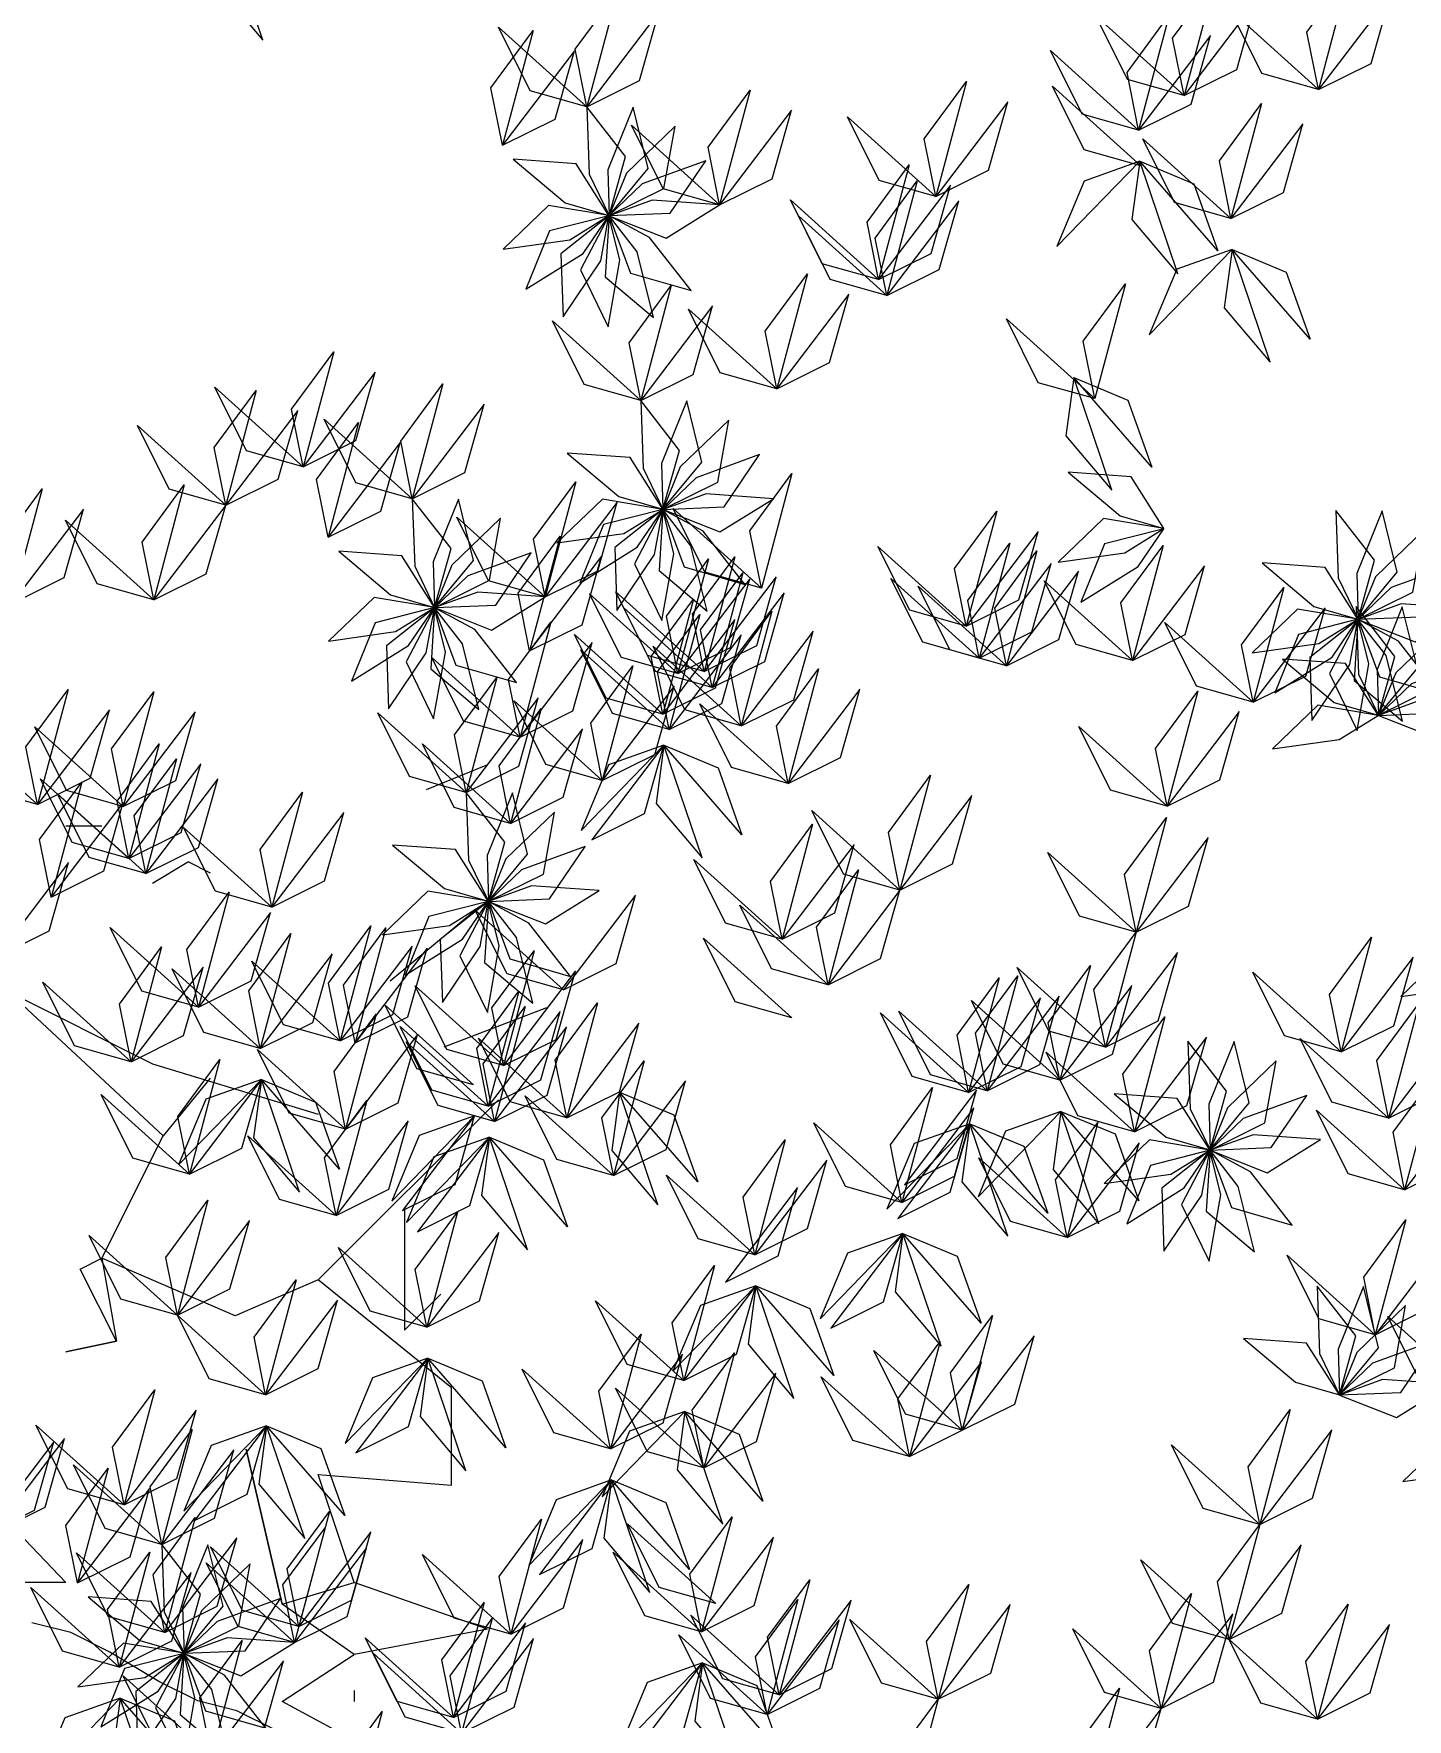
# Model space of a CAD drawing. Header units: inches. Extents: x 4350 to 28384, y -6772 to 993.
# Drawn here: x 14866.7 to 14936, y -766.2 to -681.2 of the extents above; entities that cross this region are included whole.
import ezdxf

# ---------------------------------------------------------------- set-up
doc = ezdxf.new("R2010")
doc.units = ezdxf.units.IN
doc.header["$MEASUREMENT"] = 0
doc.layers.add('ARREDAMENTO', color=2, linetype='Continuous', lineweight=18)

# ---------------------------------------------------------------- blocks, each defined once
blk = doc.blocks.new('jacaranda')
at = {"layer": 'ARREDAMENTO'}
for p, q in [((13807.259, 19462.055), (13804.17, 19460.783)), ((13785.995, 19458.965), (13787.813, 19458.965)), ((13792.175, 19457.148), (13790.357, 19456.057)), ((13792.175, 19457.148), (13793.265, 19456.602)), ((13802.352, 19451.15), (13806.714, 19454.785)), ((13790.902, 19443.335), (13783.087, 19450.605)), ((13783.087, 19450.605), (13790.357, 19446.97)), ((13790.357, 19446.97), (13798.717, 19444.426)), ((13793.265, 19446.243), (13790.902, 19443.335)), ((13798.717, 19436.065), (13807.805, 19445.153)), ((13787.813, 19437.156), (13790.902, 19443.335)), ((13803.079, 19439.7), (13803.079, 19433.521)), ((13803.079, 19439.7), (13803.079, 19439.7)), ((13786.722, 19436.611), (13787.813, 19437.156)), ((13788.54, 19432.976), (13786.722, 19436.611)), ((13794.537, 19434.248), (13787.813, 19437.156)), ((13787.813, 19437.156), (13788.54, 19432.976)), ((13798.717, 19436.065), (13794.537, 19434.248)), ((13805.442, 19430.613), (13798.717, 19436.065)), ((13804.897, 19435.338), (13803.079, 19433.521)), ((13788.54, 19432.976), (13785.995, 19432.43)), ((13785.995, 19432.43), (13788.54, 19432.976)), ((13805.442, 19425.706), (13805.442, 19430.613)), ((13796.9, 19419.708), (13795.083, 19427.523)), ((13795.083, 19427.523), (13796.9, 19419.708)), ((13800.535, 19420.799), (13798.717, 19426.251)), ((13798.717, 19426.251), (13805.442, 19425.706)), ((13781.815, 19425.161), (13785.995, 19420.799)), ((13785.995, 19420.799), (13781.27, 19420.799)), ((13796.9, 19419.708), (13800.535, 19420.799)), ((13807.259, 19418.436), (13800.535, 19420.799)), ((13800.535, 19417.164), (13796.9, 19419.708)), ((13807.259, 19418.436), (13800.535, 19417.164)), ((13796.9, 19414.801), (13800.535, 19417.164)), ((13800.535, 19415.346), (13800.535, 19414.801)), ((13801.262, 19412.439), (13796.9, 19414.801))]:
    blk.add_line(p, q, dxfattribs=at)
at = {"layer": 'ARREDAMENTO', "linetype": 'Continuous'}
blk.add_line((13810.231, 19449.787), (13805.051, 19447.799), dxfattribs=at)
at = {"layer": 'ARREDAMENTO', "lineweight": 0}
for points in [[(13794.009, 19504.281), (13793.619, 19501.342), (13795.935, 19498.601), (13794.009, 19504.281)], [(13849.164, 19496.109), (13848.579, 19499.015), (13850.707, 19501.905), (13849.164, 19496.109)], [(13812.266, 19495.245), (13811.682, 19498.152), (13813.809, 19501.042), (13812.266, 19495.245)], [(13842.395, 19495.809), (13841.81, 19498.715), (13843.937, 19501.605), (13842.395, 19495.809)], [(13842.395, 19495.809), (13845.048, 19497.13), (13846.025, 19500.583), (13842.395, 19495.809)], [(13849.164, 19496.109), (13851.818, 19497.43), (13852.795, 19500.883), (13849.164, 19496.109)], [(13812.266, 19495.245), (13814.92, 19496.566), (13815.897, 19500.019), (13812.266, 19495.245)], [(13842.395, 19495.809), (13839.542, 19496.616), (13837.942, 19499.828), (13842.395, 19495.809)], [(13840.098, 19494.063), (13839.513, 19496.969), (13841.641, 19499.859), (13840.098, 19494.063)], [(13849.164, 19496.109), (13846.312, 19496.916), (13844.712, 19500.128), (13849.164, 19496.109)], [(13808.018, 19493.302), (13807.434, 19496.208), (13809.561, 19499.098), (13808.018, 19493.302)], [(13812.266, 19495.245), (13809.414, 19496.052), (13807.814, 19499.264), (13812.266, 19495.245)], [(13840.098, 19494.063), (13842.752, 19495.384), (13843.729, 19498.837), (13840.098, 19494.063)], [(13808.018, 19493.302), (13810.672, 19494.623), (13811.649, 19498.076), (13808.018, 19493.302)], [(13840.098, 19494.063), (13837.246, 19494.87), (13835.646, 19498.082), (13840.098, 19494.063)], [(13818.966, 19490.294), (13818.381, 19493.2), (13820.508, 19496.09), (13818.966, 19490.294)], [(13829.87, 19490.726), (13829.285, 19493.632), (13831.413, 19496.522), (13829.87, 19490.726)], [(13840.206, 19492.273), (13837.354, 19493.08), (13835.754, 19496.293), (13840.206, 19492.273)], [(13812.266, 19495.245), (13812.386, 19491.839), (13813.39, 19489.762), (13814.219, 19492.733), (13812.266, 19495.245)], [(13814.597, 19495.226), (13813.32, 19492.066), (13813.393, 19489.761), (13815.359, 19492.137), (13814.597, 19495.226)], [(13818.966, 19490.294), (13821.62, 19491.615), (13822.597, 19495.068), (13818.966, 19490.294)], [(13829.87, 19490.726), (13832.524, 19492.047), (13833.501, 19495.5), (13829.87, 19490.726)], [(13844.756, 19489.607), (13844.171, 19492.513), (13846.298, 19495.403), (13844.756, 19489.607)], [(13816.718, 19494.261), (13814.267, 19491.893), (13813.395, 19489.758), (13816.158, 19491.129), (13816.718, 19494.261)], [(13818.966, 19490.294), (13816.113, 19491.101), (13814.514, 19494.313), (13818.966, 19490.294)], [(13829.87, 19490.726), (13827.018, 19491.533), (13825.418, 19494.745), (13829.87, 19490.726)], [(13844.756, 19489.607), (13847.409, 19490.928), (13848.386, 19494.381), (13844.756, 19489.607)], [(13844.756, 19489.607), (13841.903, 19490.414), (13840.303, 19493.626), (13844.756, 19489.607)], [(13808.556, 19492.596), (13811.167, 19490.405), (13813.382, 19489.761), (13811.73, 19492.366), (13808.556, 19492.596)], [(13818.264, 19492.516), (13815.061, 19491.351), (13813.396, 19489.754), (13816.478, 19489.883), (13818.264, 19492.516)], [(13840.15, 19492.496), (13837.358, 19491.501), (13835.977, 19488.189), (13840.15, 19492.496)], [(13840.15, 19492.496), (13839.761, 19489.557), (13842.076, 19486.816), (13840.15, 19492.496)], [(13840.15, 19492.496), (13842.887, 19491.355), (13844.092, 19487.975), (13840.15, 19492.496)], [(13826.985, 19486.524), (13826.4, 19489.43), (13828.527, 19492.32), (13826.985, 19486.524)], [(13827.391, 19485.719), (13826.806, 19488.625), (13828.933, 19491.515), (13827.391, 19485.719)], [(13826.985, 19486.524), (13829.639, 19487.845), (13830.616, 19491.298), (13826.985, 19486.524)], [(13808.043, 19488.065), (13811.418, 19488.54), (13813.378, 19489.755), (13810.337, 19490.27), (13808.043, 19488.065)], [(13818.966, 19490.294), (13815.566, 19490.532), (13813.395, 19489.75), (13816.263, 19488.615), (13818.966, 19490.294)], [(13826.985, 19486.524), (13824.132, 19487.33), (13822.533, 19490.543), (13826.985, 19486.524)], [(13827.391, 19485.719), (13830.045, 19487.04), (13831.022, 19490.493), (13827.391, 19485.719)], [(13809.191, 19486.037), (13812.082, 19487.844), (13813.378, 19489.751), (13810.391, 19488.985), (13809.191, 19486.037)], [(13811.066, 19484.652), (13812.972, 19487.478), (13813.38, 19489.748), (13810.963, 19487.832), (13811.066, 19484.652)], [(13813.342, 19484.149), (13813.933, 19487.506), (13813.383, 19489.746), (13811.954, 19487.012), (13813.342, 19484.149)], [(13815.625, 19484.615), (13814.8, 19487.922), (13813.387, 19489.745), (13813.193, 19486.666), (13815.625, 19484.615)], [(13817.522, 19485.969), (13815.423, 19488.655), (13813.39, 19489.745), (13814.465, 19486.854), (13817.522, 19485.969)], [(13827.391, 19485.719), (13824.538, 19486.526), (13822.939, 19489.738), (13827.391, 19485.719)], [(13844.808, 19488.04), (13842.016, 19487.045), (13840.634, 19483.733), (13844.808, 19488.04)], [(13844.808, 19488.04), (13844.418, 19485.101), (13846.734, 19482.36), (13844.808, 19488.04)], [(13844.808, 19488.04), (13847.544, 19486.899), (13848.749, 19483.519), (13844.808, 19488.04)], [(13821.847, 19481.023), (13821.263, 19483.929), (13823.39, 19486.819), (13821.847, 19481.023)], [(13814.983, 19480.426), (13814.398, 19483.332), (13816.525, 19486.222), (13814.983, 19480.426)], [(13821.847, 19481.023), (13824.501, 19482.344), (13825.478, 19485.797), (13821.847, 19481.023)], [(13837.888, 19480.521), (13837.303, 19483.427), (13839.431, 19486.317), (13837.888, 19480.521)], [(13814.983, 19480.426), (13817.637, 19481.747), (13818.614, 19485.2), (13814.983, 19480.426)], [(13821.847, 19481.023), (13818.995, 19481.83), (13817.395, 19485.042), (13821.847, 19481.023)], [(13814.983, 19480.426), (13812.13, 19481.233), (13810.531, 19484.445), (13814.983, 19480.426)], [(13837.888, 19480.521), (13835.036, 19481.327), (13833.436, 19484.54), (13837.888, 19480.521)], [(13797.962, 19477.089), (13797.377, 19479.995), (13799.504, 19482.885), (13797.962, 19477.089)], [(13797.962, 19477.089), (13800.616, 19478.41), (13801.593, 19481.863), (13797.962, 19477.089)], [(13836.823, 19481.583), (13836.433, 19478.644), (13838.748, 19475.903), (13836.823, 19481.583)], [(13836.823, 19481.583), (13839.559, 19480.442), (13840.764, 19477.062), (13836.823, 19481.583)], [(13794.054, 19475.144), (13793.469, 19478.05), (13795.597, 19480.94), (13794.054, 19475.144)], [(13797.962, 19477.089), (13795.109, 19477.896), (13793.51, 19481.108), (13797.962, 19477.089)], [(13803.466, 19475.472), (13802.881, 19478.378), (13805.008, 19481.268), (13803.466, 19475.472)], [(13794.054, 19475.144), (13796.708, 19476.465), (13797.685, 19479.918), (13794.054, 19475.144)], [(13803.466, 19475.472), (13806.12, 19476.793), (13807.097, 19480.246), (13803.466, 19475.472)], [(13814.983, 19480.426), (13815.102, 19477.019), (13816.106, 19474.943), (13816.936, 19477.913), (13814.983, 19480.426)], [(13817.313, 19480.407), (13816.037, 19477.246), (13816.109, 19474.941), (13818.075, 19477.317), (13817.313, 19480.407)], [(13794.054, 19475.144), (13791.202, 19475.951), (13789.602, 19479.163), (13794.054, 19475.144)], [(13799.218, 19473.528), (13798.633, 19476.435), (13800.76, 19479.325), (13799.218, 19473.528)], [(13803.466, 19475.472), (13800.613, 19476.279), (13799.014, 19479.491), (13803.466, 19475.472)], [(13819.435, 19479.442), (13816.983, 19477.074), (13816.111, 19474.938), (13818.874, 19476.309), (13819.435, 19479.442)], [(13799.218, 19473.528), (13801.872, 19474.849), (13802.849, 19478.302), (13799.218, 19473.528)], [(13811.272, 19477.776), (13813.884, 19475.585), (13816.099, 19474.942), (13814.446, 19477.546), (13811.272, 19477.776)], [(13820.98, 19477.697), (13817.777, 19476.531), (13816.112, 19474.934), (13819.194, 19475.063), (13820.98, 19477.697)], [(13821.069, 19470.952), (13820.485, 19473.859), (13822.612, 19476.749), (13821.069, 19470.952)], [(13836.547, 19476.805), (13839.158, 19474.614), (13841.373, 19473.971), (13839.72, 19476.575), (13836.547, 19476.805)], [(13783.258, 19470.169), (13782.673, 19473.075), (13784.8, 19475.965), (13783.258, 19470.169)], [(13790.424, 19470.37), (13789.839, 19473.276), (13791.966, 19476.166), (13790.424, 19470.37)], [(13810.165, 19470.521), (13809.58, 19473.427), (13811.708, 19476.317), (13810.165, 19470.521)], [(13821.682, 19475.475), (13818.282, 19475.712), (13816.112, 19474.931), (13818.98, 19473.795), (13821.682, 19475.475)], [(13783.258, 19470.169), (13785.911, 19471.49), (13786.888, 19474.943), (13783.258, 19470.169)], [(13790.424, 19470.37), (13793.077, 19471.691), (13794.054, 19475.144), (13790.424, 19470.37)], [(13803.466, 19475.472), (13803.585, 19472.066), (13804.589, 19469.989), (13805.419, 19472.96), (13803.466, 19475.472)], [(13805.796, 19475.453), (13804.52, 19472.293), (13804.592, 19469.987), (13806.558, 19472.364), (13805.796, 19475.453)], [(13810.165, 19470.521), (13812.819, 19471.842), (13813.796, 19475.295), (13810.165, 19470.521)], [(13810.759, 19473.245), (13814.134, 19473.72), (13816.095, 19474.936), (13813.053, 19475.45), (13810.759, 19473.245)], [(13811.908, 19471.218), (13814.798, 19473.024), (13816.095, 19474.932), (13813.107, 19474.165), (13811.908, 19471.218)], [(13813.782, 19469.832), (13815.688, 19472.658), (13816.096, 19474.928), (13813.679, 19473.013), (13813.782, 19469.832)], [(13816.058, 19469.329), (13816.65, 19472.686), (13816.099, 19474.926), (13814.67, 19472.193), (13816.058, 19469.329)], [(13818.341, 19469.795), (13817.517, 19473.102), (13816.103, 19474.925), (13815.909, 19471.847), (13818.341, 19469.795)], [(13820.238, 19471.15), (13818.139, 19473.836), (13816.107, 19474.926), (13817.182, 19472.035), (13820.238, 19471.15)], [(13821.069, 19470.952), (13818.217, 19471.759), (13816.617, 19474.972), (13821.069, 19470.952)], [(13831.404, 19469.051), (13830.819, 19471.957), (13832.946, 19474.847), (13831.404, 19469.051)], [(13850.041, 19474.882), (13850.161, 19471.476), (13851.164, 19469.399), (13851.994, 19472.37), (13850.041, 19474.882)], [(13852.372, 19474.863), (13851.095, 19471.703), (13851.168, 19469.398), (13853.134, 19471.774), (13852.372, 19474.863)], [(13790.424, 19470.37), (13787.571, 19471.177), (13785.971, 19474.389), (13790.424, 19470.37)], [(13807.918, 19474.488), (13805.466, 19472.12), (13804.594, 19469.984), (13807.357, 19471.356), (13807.918, 19474.488)], [(13810.165, 19470.521), (13807.313, 19471.328), (13805.713, 19474.54), (13810.165, 19470.521)], [(13831.404, 19469.051), (13834.058, 19470.372), (13835.034, 19473.825), (13831.404, 19469.051)], [(13836.033, 19472.275), (13839.409, 19472.749), (13841.369, 19473.965), (13838.328, 19474.479), (13836.033, 19472.275)], [(13837.182, 19470.247), (13840.073, 19472.053), (13841.369, 19473.961), (13838.382, 19473.194), (13837.182, 19470.247)], [(13854.493, 19473.898), (13852.042, 19471.53), (13851.17, 19469.395), (13853.933, 19470.766), (13854.493, 19473.898)], [(13809.384, 19467.794), (13808.799, 19470.7), (13810.926, 19473.59), (13809.384, 19467.794)], [(13831.404, 19469.051), (13828.551, 19469.858), (13826.952, 19473.07), (13831.404, 19469.051)], [(13832.06, 19467.428), (13831.475, 19470.335), (13833.602, 19473.225), (13832.06, 19467.428)], [(13839.792, 19467.31), (13839.208, 19470.216), (13841.335, 19473.106), (13839.792, 19467.31)], [(13799.755, 19472.822), (13802.367, 19470.631), (13804.582, 19469.988), (13802.929, 19472.592), (13799.755, 19472.822)], [(13809.463, 19472.743), (13806.26, 19471.577), (13804.595, 19469.981), (13807.677, 19470.11), (13809.463, 19472.743)], [(13809.384, 19467.794), (13812.038, 19469.115), (13813.015, 19472.568), (13809.384, 19467.794)], [(13816.863, 19466.649), (13816.278, 19469.555), (13818.405, 19472.445), (13816.863, 19466.649)], [(13818.184, 19466.75), (13817.599, 19469.656), (13819.726, 19472.546), (13818.184, 19466.75)], [(13832.06, 19467.428), (13834.713, 19468.749), (13835.69, 19472.203), (13832.06, 19467.428)], [(13833.426, 19467.044), (13832.841, 19469.95), (13834.969, 19472.84), (13833.426, 19467.044)], [(13839.792, 19467.31), (13842.446, 19468.631), (13843.423, 19472.084), (13839.792, 19467.31)], [(13846.331, 19472.233), (13848.942, 19470.042), (13851.157, 19469.398), (13849.505, 19472.003), (13846.331, 19472.233)], [(13856.039, 19472.153), (13852.836, 19470.988), (13851.171, 19469.391), (13854.253, 19469.52), (13856.039, 19472.153)], [(13816.863, 19466.649), (13819.516, 19467.97), (13820.493, 19471.423), (13816.863, 19466.649)], [(13818.59, 19465.946), (13818.005, 19468.852), (13820.133, 19471.742), (13818.59, 19465.946)], [(13818.184, 19466.75), (13820.838, 19468.071), (13821.815, 19471.524), (13818.184, 19466.75)], [(13832.06, 19467.428), (13829.207, 19468.235), (13827.608, 19471.448), (13832.06, 19467.428)], [(13833.426, 19467.044), (13836.08, 19468.365), (13837.057, 19471.818), (13833.426, 19467.044)], [(13839.792, 19467.31), (13836.94, 19468.117), (13835.34, 19471.329), (13839.792, 19467.31)], [(13799.242, 19468.292), (13802.617, 19468.766), (13804.578, 19469.982), (13801.536, 19470.496), (13799.242, 19468.292)], [(13810.165, 19470.521), (13806.765, 19470.758), (13804.595, 19469.977), (13807.463, 19468.841), (13810.165, 19470.521)], [(13816.863, 19466.649), (13814.01, 19467.455), (13812.41, 19470.668), (13816.863, 19466.649)], [(13818.184, 19466.75), (13815.331, 19467.557), (13813.732, 19470.769), (13818.184, 19466.75)], [(13816.099, 19464.607), (13815.514, 19467.513), (13817.642, 19470.403), (13816.099, 19464.607)], [(13818.59, 19465.946), (13821.244, 19467.267), (13822.221, 19470.72), (13818.59, 19465.946)], [(13833.426, 19467.044), (13830.574, 19467.85), (13828.974, 19471.063), (13833.426, 19467.044)], [(13845.875, 19465.202), (13845.29, 19468.108), (13847.417, 19470.998), (13845.875, 19465.202)], [(13800.391, 19466.264), (13803.281, 19468.07), (13804.578, 19469.978), (13801.59, 19469.211), (13800.391, 19466.264)], [(13802.265, 19464.879), (13804.171, 19467.705), (13804.579, 19469.975), (13802.162, 19468.059), (13802.265, 19464.879)], [(13804.541, 19464.376), (13805.132, 19467.732), (13804.582, 19469.972), (13803.153, 19467.239), (13804.541, 19464.376)], [(13806.824, 19464.842), (13806, 19468.149), (13804.586, 19469.971), (13804.392, 19466.893), (13806.824, 19464.842)], [(13808.721, 19466.196), (13806.622, 19468.882), (13804.59, 19469.972), (13805.665, 19467.081), (13808.721, 19466.196)], [(13818.59, 19465.946), (13815.738, 19466.753), (13814.138, 19469.965), (13818.59, 19465.946)], [(13816.416, 19463.828), (13815.831, 19466.734), (13817.959, 19469.624), (13816.416, 19463.828)], [(13820.059, 19464.01), (13819.474, 19466.916), (13821.601, 19469.806), (13820.059, 19464.01)], [(13845.818, 19467.702), (13849.193, 19468.177), (13851.153, 19469.392), (13848.112, 19469.907), (13845.818, 19467.702)], [(13845.875, 19465.202), (13848.528, 19466.523), (13849.505, 19469.976), (13845.875, 19465.202)], [(13851.066, 19470.033), (13851.185, 19466.626), (13852.189, 19464.55), (13853.019, 19467.521), (13851.066, 19470.033)], [(13856.741, 19469.931), (13853.341, 19470.169), (13851.17, 19469.387), (13854.038, 19468.252), (13856.741, 19469.931)], [(13853.397, 19470.014), (13852.12, 19466.854), (13852.193, 19464.548), (13854.159, 19466.925), (13853.397, 19470.014)], [(13808.905, 19463.443), (13808.32, 19466.349), (13810.447, 19469.239), (13808.905, 19463.443)], [(13816.099, 19464.607), (13818.753, 19465.928), (13819.73, 19469.381), (13816.099, 19464.607)], [(13820.059, 19464.01), (13822.713, 19465.331), (13823.69, 19468.784), (13820.059, 19464.01)], [(13845.875, 19465.202), (13843.022, 19466.009), (13841.422, 19469.221), (13845.875, 19465.202)], [(13846.966, 19465.674), (13849.857, 19467.481), (13851.153, 19469.388), (13848.166, 19468.622), (13846.966, 19465.674)], [(13848.841, 19464.289), (13850.747, 19467.115), (13851.155, 19469.385), (13848.738, 19467.469), (13848.841, 19464.289)], [(13851.116, 19463.786), (13851.708, 19467.143), (13851.158, 19469.383), (13849.729, 19466.649), (13851.116, 19463.786)], [(13853.4, 19464.252), (13852.575, 19467.559), (13851.161, 19469.382), (13850.968, 19466.303), (13853.4, 19464.252)], [(13855.297, 19465.606), (13853.198, 19468.292), (13851.165, 19469.382), (13852.24, 19466.491), (13855.297, 19465.606)], [(13855.518, 19469.049), (13853.066, 19466.681), (13852.195, 19464.545), (13854.958, 19465.916), (13855.518, 19469.049)], [(13808.905, 19463.443), (13811.559, 19464.764), (13812.536, 19468.217), (13808.905, 19463.443)], [(13816.099, 19464.607), (13813.247, 19465.414), (13811.647, 19468.626), (13816.099, 19464.607)], [(13816.416, 19463.828), (13813.564, 19464.635), (13811.964, 19467.847), (13816.416, 19463.828)], [(13820.059, 19464.01), (13817.206, 19464.817), (13815.607, 19468.029), (13820.059, 19464.01)], [(13816.416, 19463.828), (13819.07, 19465.149), (13820.047, 19468.602), (13816.416, 19463.828)], [(13808.905, 19463.443), (13806.052, 19464.25), (13804.453, 19467.462), (13808.905, 19463.443)], [(13813.047, 19461.25), (13812.462, 19464.156), (13814.589, 19467.046), (13813.047, 19461.25)], [(13847.356, 19467.383), (13849.967, 19465.192), (13852.182, 19464.549), (13850.53, 19467.153), (13847.356, 19467.383)], [(13857.064, 19467.304), (13853.861, 19466.138), (13852.196, 19464.541), (13855.278, 19464.67), (13857.064, 19467.304)], [(13806.182, 19460.652), (13805.597, 19463.559), (13807.725, 19466.449), (13806.182, 19460.652)], [(13822.414, 19461.099), (13821.829, 19464.005), (13823.956, 19466.895), (13822.414, 19461.099)], [(13784.558, 19460.05), (13783.973, 19462.956), (13786.101, 19465.846), (13784.558, 19460.05)], [(13788.883, 19459.941), (13788.298, 19462.848), (13790.426, 19465.738), (13788.883, 19459.941)], [(13806.182, 19460.652), (13808.836, 19461.973), (13809.813, 19465.427), (13806.182, 19460.652)], [(13813.047, 19461.25), (13815.701, 19462.571), (13816.678, 19466.024), (13813.047, 19461.25)], [(13822.414, 19461.099), (13825.067, 19462.42), (13826.044, 19465.873), (13822.414, 19461.099)], [(13841.534, 19459.965), (13840.949, 19462.871), (13843.076, 19465.761), (13841.534, 19459.965)], [(13857.766, 19465.082), (13854.366, 19465.319), (13852.195, 19464.538), (13855.063, 19463.402), (13857.766, 19465.082)], [(13784.558, 19460.05), (13787.212, 19461.371), (13788.189, 19464.824), (13784.558, 19460.05)], [(13788.883, 19459.941), (13791.537, 19461.262), (13792.514, 19464.715), (13788.883, 19459.941)], [(13806.182, 19460.652), (13803.33, 19461.459), (13801.73, 19464.672), (13806.182, 19460.652)], [(13808.426, 19459.092), (13807.841, 19461.998), (13809.969, 19464.888), (13808.426, 19459.092)], [(13813.047, 19461.25), (13810.194, 19462.057), (13808.595, 19465.269), (13813.047, 19461.25)], [(13822.414, 19461.099), (13819.561, 19461.906), (13817.962, 19465.118), (13822.414, 19461.099)], [(13841.534, 19459.965), (13844.188, 19461.286), (13845.165, 19464.739), (13841.534, 19459.965)], [(13846.842, 19462.853), (13850.218, 19463.327), (13852.178, 19464.543), (13849.137, 19465.057), (13846.842, 19462.853)], [(13784.558, 19460.05), (13781.706, 19460.857), (13780.106, 19464.069), (13784.558, 19460.05)], [(13788.883, 19459.941), (13786.031, 19460.748), (13784.431, 19463.96), (13788.883, 19459.941)], [(13808.426, 19459.092), (13811.08, 19460.413), (13812.057, 19463.866), (13808.426, 19459.092)], [(13841.534, 19459.965), (13838.681, 19460.771), (13837.082, 19463.984), (13841.534, 19459.965)], [(13789.161, 19457.316), (13788.576, 19460.222), (13790.704, 19463.112), (13789.161, 19457.316)], [(13808.426, 19459.092), (13805.574, 19459.898), (13803.974, 19463.111), (13808.426, 19459.092)], [(13816.151, 19463.04), (13813.359, 19462.045), (13811.978, 19458.733), (13816.151, 19463.04)], [(13812.521, 19458.266), (13815.174, 19459.587), (13816.151, 19463.04), (13812.521, 19458.266)], [(13816.151, 19463.04), (13815.762, 19460.101), (13818.077, 19457.36), (13816.151, 19463.04)], [(13816.151, 19463.04), (13818.888, 19461.899), (13820.093, 19458.519), (13816.151, 19463.04)], [(13789.161, 19457.316), (13791.815, 19458.637), (13792.792, 19462.09), (13789.161, 19457.316)], [(13790.024, 19456.561), (13789.44, 19459.467), (13791.567, 19462.357), (13790.024, 19456.561)], [(13785.254, 19455.371), (13784.669, 19458.277), (13786.796, 19461.167), (13785.254, 19455.371)], [(13789.161, 19457.316), (13786.309, 19458.123), (13784.709, 19461.335), (13789.161, 19457.316)], [(13790.024, 19456.561), (13792.678, 19457.882), (13793.655, 19461.335), (13790.024, 19456.561)], [(13828.062, 19455.725), (13827.477, 19458.631), (13829.604, 19461.521), (13828.062, 19455.725)], [(13790.024, 19456.561), (13787.172, 19457.367), (13785.572, 19460.58), (13790.024, 19456.561)], [(13796.385, 19454.866), (13795.8, 19457.773), (13797.928, 19460.663), (13796.385, 19454.866)], [(13806.182, 19460.652), (13806.301, 19457.246), (13807.305, 19455.169), (13808.135, 19458.14), (13806.182, 19460.652)], [(13808.513, 19460.633), (13807.236, 19457.473), (13807.308, 19455.168), (13809.275, 19457.544), (13808.513, 19460.633)], [(13828.062, 19455.725), (13830.716, 19457.046), (13831.693, 19460.499), (13828.062, 19455.725)], [(13785.254, 19455.371), (13787.907, 19456.692), (13788.884, 19460.145), (13785.254, 19455.371)], [(13796.385, 19454.866), (13799.039, 19456.188), (13800.016, 19459.641), (13796.385, 19454.866)], [(13810.634, 19459.668), (13808.182, 19457.3), (13807.311, 19455.165), (13810.074, 19456.536), (13810.634, 19459.668)], [(13828.062, 19455.725), (13825.209, 19456.531), (13823.61, 19459.744), (13828.062, 19455.725)], [(13839.967, 19453.601), (13839.382, 19456.507), (13841.509, 19459.397), (13839.967, 19453.601)], [(13796.385, 19454.866), (13793.533, 19455.673), (13791.933, 19458.886), (13796.385, 19454.866)], [(13822.114, 19453.26), (13821.529, 19456.166), (13823.656, 19459.056), (13822.114, 19453.26)], [(13802.472, 19458.003), (13805.083, 19455.812), (13807.298, 19455.168), (13805.645, 19457.773), (13802.472, 19458.003)], [(13812.179, 19457.924), (13808.977, 19456.758), (13807.312, 19455.161), (13810.393, 19455.29), (13812.179, 19457.924)], [(13822.114, 19453.26), (13824.768, 19454.581), (13825.745, 19458.034), (13822.114, 19453.26)], [(13839.967, 19453.601), (13837.114, 19454.407), (13835.515, 19457.62), (13839.967, 19453.601)], [(13839.967, 19453.601), (13842.621, 19454.922), (13843.598, 19458.375), (13839.967, 19453.601)], [(13782.492, 19452.347), (13785.146, 19453.669), (13786.123, 19457.122), (13782.492, 19452.347)], [(13822.114, 19453.26), (13819.261, 19454.066), (13817.662, 19457.279), (13822.114, 19453.26)], [(13812.882, 19455.701), (13809.481, 19455.939), (13807.311, 19455.157), (13810.179, 19454.022), (13812.882, 19455.701)], [(13824.431, 19450.95), (13823.846, 19453.857), (13825.974, 19456.747), (13824.431, 19450.95)], [(13792.678, 19449.824), (13792.093, 19452.73), (13794.221, 19455.62), (13792.678, 19449.824)], [(13801.958, 19453.472), (13805.333, 19453.947), (13807.294, 19455.162), (13804.253, 19455.677), (13801.958, 19453.472)], [(13803.107, 19451.444), (13805.998, 19453.251), (13807.294, 19455.158), (13804.306, 19454.392), (13803.107, 19451.444)], [(13804.981, 19450.059), (13806.887, 19452.885), (13807.296, 19455.155), (13804.878, 19453.239), (13804.981, 19450.059)], [(13807.257, 19449.556), (13807.849, 19452.913), (13807.299, 19455.153), (13805.869, 19452.419), (13807.257, 19449.556)], [(13809.541, 19450.022), (13808.716, 19453.329), (13807.302, 19455.152), (13807.108, 19452.073), (13809.541, 19450.022)], [(13811.437, 19451.377), (13809.339, 19454.062), (13807.306, 19455.152), (13808.381, 19452.261), (13811.437, 19451.377)], [(13811.096, 19450.704), (13813.75, 19452.025), (13814.727, 19455.478), (13811.096, 19450.704)], [(13824.431, 19450.95), (13827.085, 19452.271), (13828.062, 19455.725), (13824.431, 19450.95)], [(13792.678, 19449.824), (13795.332, 19451.145), (13796.309, 19454.598), (13792.678, 19449.824)], [(13811.096, 19450.704), (13808.244, 19451.511), (13806.644, 19454.723), (13811.096, 19450.704)], [(13824.431, 19450.95), (13821.579, 19451.757), (13819.979, 19454.97), (13824.431, 19450.95)], [(13792.678, 19449.824), (13789.826, 19450.63), (13788.226, 19453.843), (13792.678, 19449.824)], [(13795.799, 19447.735), (13795.214, 19450.642), (13797.342, 19453.532), (13795.799, 19447.735)], [(13799.829, 19448.124), (13799.244, 19451.03), (13801.372, 19453.92), (13799.829, 19448.124)], [(13800.583, 19448.021), (13799.998, 19450.927), (13802.126, 19453.817), (13800.583, 19448.021)], [(13838.424, 19447.804), (13837.839, 19450.711), (13839.967, 19453.601), (13838.424, 19447.804)], [(13789.279, 19447.071), (13788.695, 19449.977), (13790.822, 19452.867), (13789.279, 19447.071)], [(13799.829, 19448.124), (13802.483, 19449.445), (13803.46, 19452.898), (13799.829, 19448.124)], [(13800.583, 19448.021), (13803.237, 19449.342), (13804.214, 19452.795), (13800.583, 19448.021)], [(13808.062, 19446.875), (13807.477, 19449.781), (13809.604, 19452.671), (13808.062, 19446.875)], [(13822.603, 19449.277), (13819.75, 19450.084), (13818.151, 19453.297), (13822.603, 19449.277)], [(13838.424, 19447.804), (13841.078, 19449.126), (13842.055, 19452.579), (13838.424, 19447.804)], [(13850.307, 19447.563), (13849.722, 19450.469), (13851.85, 19453.359), (13850.307, 19447.563)], [(13853.321, 19450.358), (13856.696, 19450.832), (13858.657, 19452.048), (13855.615, 19452.562), (13853.321, 19450.358)], [(13789.279, 19447.071), (13791.933, 19448.392), (13792.91, 19451.845), (13789.279, 19447.071)], [(13795.799, 19447.735), (13792.947, 19448.542), (13791.347, 19451.755), (13795.799, 19447.735)], [(13799.829, 19448.124), (13796.977, 19448.931), (13795.377, 19452.143), (13799.829, 19448.124)], [(13795.799, 19447.735), (13798.453, 19449.056), (13799.43, 19452.509), (13795.799, 19447.735)], [(13838.424, 19447.804), (13835.572, 19448.611), (13833.972, 19451.824), (13838.424, 19447.804)], [(13836.119, 19446.134), (13835.535, 19449.04), (13837.662, 19451.93), (13836.119, 19446.134)], [(13850.307, 19447.563), (13852.961, 19448.884), (13853.938, 19452.337), (13850.307, 19447.563)], [(13789.279, 19447.071), (13786.427, 19447.877), (13784.827, 19451.09), (13789.279, 19447.071)], [(13808.062, 19446.875), (13805.209, 19447.682), (13803.61, 19450.894), (13808.062, 19446.875)], [(13808.062, 19446.875), (13810.716, 19448.196), (13811.693, 19451.649), (13808.062, 19446.875)], [(13831.524, 19445.511), (13830.939, 19448.417), (13833.066, 19451.307), (13831.524, 19445.511)], [(13832.46, 19445.601), (13831.876, 19448.507), (13834.003, 19451.397), (13832.46, 19445.601)], [(13836.119, 19446.134), (13838.773, 19447.455), (13839.75, 19450.908), (13836.119, 19446.134)], [(13850.307, 19447.563), (13847.455, 19448.369), (13845.855, 19451.582), (13850.307, 19447.563)], [(13807.298, 19444.834), (13806.713, 19447.74), (13808.841, 19450.63), (13807.298, 19444.834)], [(13811.258, 19444.237), (13810.673, 19447.143), (13812.801, 19450.033), (13811.258, 19444.237)], [(13831.524, 19445.511), (13834.178, 19446.832), (13835.155, 19450.285), (13831.524, 19445.511)], [(13836.119, 19446.134), (13833.267, 19446.941), (13831.667, 19450.153), (13836.119, 19446.134)], [(13832.46, 19445.601), (13835.114, 19446.922), (13836.091, 19450.375), (13832.46, 19445.601)], [(13852.696, 19444.228), (13852.111, 19447.134), (13854.238, 19450.024), (13852.696, 19444.228)], [(13800.104, 19443.669), (13799.519, 19446.576), (13801.647, 19449.466), (13800.104, 19443.669)], [(13806.551, 19445.903), (13803.699, 19446.71), (13802.099, 19449.922), (13806.551, 19445.903)], [(13807.616, 19444.055), (13807.031, 19446.961), (13809.158, 19449.851), (13807.616, 19444.055)], [(13807.298, 19444.834), (13809.952, 19446.155), (13810.929, 19449.608), (13807.298, 19444.834)], [(13831.524, 19445.511), (13828.671, 19446.317), (13827.072, 19449.53), (13831.524, 19445.511)], [(13832.46, 19445.601), (13829.608, 19446.408), (13828.008, 19449.62), (13832.46, 19445.601)], [(13839.883, 19443.534), (13839.298, 19446.44), (13841.426, 19449.33), (13839.883, 19443.534)], [(13800.104, 19443.669), (13802.758, 19444.991), (13803.735, 19448.444), (13800.104, 19443.669)], [(13807.298, 19444.834), (13804.446, 19445.641), (13802.846, 19448.853), (13807.298, 19444.834)], [(13807.616, 19444.055), (13810.269, 19445.376), (13811.246, 19448.829), (13807.616, 19444.055)], [(13811.258, 19444.237), (13813.912, 19445.558), (13814.889, 19449.011), (13811.258, 19444.237)], [(13839.883, 19443.534), (13842.537, 19444.855), (13843.514, 19448.308), (13839.883, 19443.534)], [(13852.696, 19444.228), (13855.349, 19445.549), (13856.326, 19449.002), (13852.696, 19444.228)], [(13800.104, 19443.669), (13797.252, 19444.476), (13795.652, 19447.689), (13800.104, 19443.669)], [(13807.616, 19444.055), (13804.763, 19444.861), (13803.164, 19448.074), (13807.616, 19444.055)], [(13811.258, 19444.237), (13808.406, 19445.044), (13806.806, 19448.256), (13811.258, 19444.237)], [(13839.883, 19443.534), (13837.031, 19444.341), (13835.431, 19447.553), (13839.883, 19443.534)], [(13842.578, 19448.103), (13842.697, 19444.697), (13843.701, 19442.62), (13844.53, 19445.591), (13842.578, 19448.103)], [(13844.908, 19448.084), (13843.631, 19444.924), (13843.704, 19442.618), (13845.67, 19444.995), (13844.908, 19448.084)], [(13852.696, 19444.228), (13849.843, 19445.034), (13848.243, 19448.247), (13852.696, 19444.228)], [(13792.221, 19441.394), (13791.636, 19444.3), (13793.763, 19447.19), (13792.221, 19441.394)], [(13813.613, 19441.326), (13813.028, 19444.232), (13815.155, 19447.122), (13813.613, 19441.326)], [(13847.029, 19447.119), (13844.578, 19444.751), (13843.706, 19442.615), (13846.469, 19443.986), (13847.029, 19447.119)], [(13795.852, 19446.168), (13793.059, 19445.173), (13791.678, 19441.861), (13795.852, 19446.168)], [(13792.221, 19441.394), (13794.875, 19442.715), (13795.852, 19446.168), (13792.221, 19441.394)], [(13792.221, 19441.394), (13794.875, 19442.715), (13795.852, 19446.168), (13792.221, 19441.394)], [(13795.852, 19446.168), (13795.462, 19443.23), (13797.777, 19440.488), (13795.852, 19446.168)], [(13795.852, 19446.168), (13798.588, 19445.027), (13799.793, 19441.647), (13795.852, 19446.168)], [(13813.613, 19441.326), (13816.267, 19442.647), (13817.244, 19446.1), (13813.613, 19441.326)], [(13828.16, 19439.972), (13827.575, 19442.878), (13829.703, 19445.768), (13828.16, 19439.972)], [(13828.16, 19439.972), (13827.575, 19442.878), (13829.703, 19445.768), (13828.16, 19439.972)], [(13853.515, 19440.604), (13852.93, 19443.51), (13855.058, 19446.4), (13853.515, 19440.604)], [(13792.221, 19441.394), (13789.368, 19442.201), (13787.769, 19445.413), (13792.221, 19441.394)], [(13799.626, 19439.318), (13799.041, 19442.224), (13801.168, 19445.114), (13799.626, 19439.318)], [(13813.613, 19441.326), (13810.76, 19442.133), (13809.161, 19445.345), (13813.613, 19441.326)], [(13813.923, 19445.53), (13813.534, 19442.591), (13815.849, 19439.85), (13813.923, 19445.53)], [(13813.923, 19445.53), (13816.659, 19444.389), (13817.865, 19441.009), (13813.923, 19445.53)], [(13828.288, 19440.86), (13830.942, 19442.181), (13831.919, 19445.634), (13828.288, 19440.86)], [(13838.867, 19445.453), (13841.478, 19443.262), (13843.693, 19442.619), (13842.041, 19445.223), (13838.867, 19445.453)], [(13848.575, 19445.374), (13845.372, 19444.208), (13843.707, 19442.612), (13846.789, 19442.74), (13848.575, 19445.374)], [(13853.515, 19440.604), (13856.169, 19441.925), (13857.146, 19445.378), (13853.515, 19440.604)], [(13799.626, 19439.318), (13802.279, 19440.639), (13803.256, 19444.092), (13799.626, 19439.318)], [(13806.603, 19444.336), (13803.811, 19443.341), (13802.43, 19440.029), (13806.603, 19444.336)], [(13802.973, 19439.562), (13805.626, 19440.883), (13806.603, 19444.336), (13802.973, 19439.562)], [(13828.16, 19439.972), (13830.814, 19441.293), (13831.791, 19444.746), (13828.16, 19439.972)], [(13828.16, 19439.972), (13830.814, 19441.293), (13831.791, 19444.746), (13828.16, 19439.972)], [(13836.172, 19444.567), (13833.38, 19443.572), (13831.998, 19440.26), (13836.172, 19444.567)], [(13836.172, 19444.567), (13835.782, 19441.629), (13838.098, 19438.887), (13836.172, 19444.567)], [(13836.172, 19444.567), (13838.908, 19443.426), (13840.113, 19440.046), (13836.172, 19444.567)], [(13853.515, 19440.604), (13850.663, 19441.411), (13849.063, 19444.623), (13853.515, 19440.604)], [(13799.626, 19439.318), (13796.773, 19440.125), (13795.173, 19443.337), (13799.626, 19439.318)], [(13807.351, 19443.267), (13804.558, 19442.271), (13803.177, 19438.959), (13807.351, 19443.267)], [(13803.72, 19438.493), (13806.374, 19439.814), (13807.351, 19443.267), (13803.72, 19438.493)], [(13807.351, 19443.267), (13806.961, 19440.328), (13809.277, 19437.587), (13807.351, 19443.267)], [(13807.351, 19443.267), (13810.087, 19442.126), (13811.292, 19438.746), (13807.351, 19443.267)], [(13828.16, 19439.972), (13825.308, 19440.778), (13823.708, 19443.991), (13828.16, 19439.972)], [(13828.16, 19439.972), (13825.308, 19440.778), (13823.708, 19443.991), (13828.16, 19439.972)], [(13831.576, 19443.944), (13828.784, 19442.948), (13827.402, 19439.636), (13831.576, 19443.944)], [(13827.946, 19439.169), (13830.599, 19440.491), (13831.576, 19443.944), (13827.946, 19439.169)], [(13831.576, 19443.944), (13831.187, 19441.005), (13833.502, 19438.263), (13831.576, 19443.944)], [(13831.576, 19443.944), (13834.312, 19442.803), (13835.518, 19439.422), (13831.576, 19443.944)], [(13836.492, 19438.202), (13835.907, 19441.108), (13838.035, 19443.998), (13836.492, 19438.202)], [(13849.277, 19443.152), (13845.877, 19443.389), (13843.707, 19442.608), (13846.574, 19441.472), (13849.277, 19443.152)], [(13820.735, 19437.331), (13820.15, 19440.237), (13822.277, 19443.127), (13820.735, 19437.331)], [(13836.492, 19438.202), (13839.146, 19439.523), (13840.123, 19442.976), (13836.492, 19438.202)], [(13838.354, 19440.923), (13841.729, 19441.397), (13843.689, 19442.613), (13840.648, 19443.127), (13838.354, 19440.923)], [(13839.503, 19438.895), (13842.393, 19440.701), (13843.69, 19442.609), (13840.702, 19441.842), (13839.503, 19438.895)], [(13841.377, 19437.51), (13843.283, 19440.335), (13843.691, 19442.606), (13841.274, 19440.69), (13841.377, 19437.51)], [(13843.653, 19437.006), (13844.244, 19440.363), (13843.694, 19442.603), (13842.265, 19439.87), (13843.653, 19437.006)], [(13845.936, 19437.472), (13845.111, 19440.78), (13843.698, 19442.602), (13843.504, 19439.524), (13845.936, 19437.472)], [(13847.833, 19438.827), (13845.734, 19441.513), (13843.701, 19442.603), (13844.776, 19439.712), (13847.833, 19438.827)], [(13820.735, 19437.331), (13823.389, 19438.652), (13824.366, 19442.105), (13820.735, 19437.331)], [(13836.492, 19438.202), (13833.64, 19439.008), (13832.04, 19442.221), (13836.492, 19438.202)], [(13820.735, 19437.331), (13817.882, 19438.138), (13816.283, 19441.35), (13820.735, 19437.331)], [(13819.261, 19435.951), (13821.915, 19437.272), (13822.892, 19440.725), (13819.261, 19435.951)], [(13791.615, 19434.288), (13791.03, 19437.194), (13793.157, 19440.084), (13791.615, 19434.288)], [(13791.615, 19434.288), (13794.269, 19435.609), (13795.246, 19439.062), (13791.615, 19434.288)], [(13804.194, 19433.685), (13803.609, 19436.591), (13805.737, 19439.481), (13804.194, 19433.685)], [(13852.035, 19433.297), (13851.45, 19436.203), (13853.577, 19439.093), (13852.035, 19433.297)], [(13791.615, 19434.288), (13788.762, 19435.095), (13787.163, 19438.307), (13791.615, 19434.288)], [(13804.194, 19433.685), (13806.848, 19435.006), (13807.825, 19438.459), (13804.194, 19433.685)], [(13828.213, 19438.405), (13825.42, 19437.409), (13824.039, 19434.097), (13828.213, 19438.405)], [(13824.582, 19433.631), (13827.236, 19434.952), (13828.213, 19438.405), (13824.582, 19433.631)], [(13828.213, 19438.405), (13827.823, 19435.466), (13830.139, 19432.724), (13828.213, 19438.405)], [(13828.213, 19438.405), (13830.949, 19437.264), (13832.154, 19433.884), (13828.213, 19438.405)], [(13852.035, 19433.297), (13854.689, 19434.618), (13855.666, 19438.071), (13852.035, 19433.297)], [(13804.194, 19433.685), (13801.341, 19434.492), (13799.742, 19437.704), (13804.194, 19433.685)], [(13852.035, 19433.297), (13849.182, 19434.104), (13847.583, 19437.316), (13852.035, 19433.297)], [(13817.156, 19430.99), (13816.571, 19433.896), (13818.699, 19436.786), (13817.156, 19430.99)], [(13796.067, 19430.269), (13795.482, 19433.175), (13797.609, 19436.065), (13796.067, 19430.269)], [(13820.787, 19435.764), (13817.995, 19434.768), (13816.613, 19431.456), (13820.787, 19435.764)], [(13817.156, 19430.99), (13819.81, 19432.311), (13820.787, 19435.764), (13817.156, 19430.99)], [(13820.787, 19435.764), (13820.398, 19432.825), (13822.713, 19430.084), (13820.787, 19435.764)], [(13820.787, 19435.764), (13823.523, 19434.623), (13824.729, 19431.243), (13820.787, 19435.764)], [(13849.104, 19435.75), (13849.223, 19432.344), (13850.227, 19430.267), (13851.057, 19433.238), (13849.104, 19435.75)], [(13851.434, 19435.731), (13850.158, 19432.571), (13850.23, 19430.265), (13852.197, 19432.642), (13851.434, 19435.731)], [(13796.067, 19430.269), (13798.721, 19431.59), (13799.698, 19435.043), (13796.067, 19430.269)], [(13817.156, 19430.99), (13814.304, 19431.796), (13812.704, 19435.009), (13817.156, 19430.99)], [(13853.556, 19434.766), (13851.104, 19432.398), (13850.233, 19430.262), (13852.995, 19431.634), (13853.556, 19434.766)], [(13796.067, 19430.269), (13793.214, 19431.076), (13791.615, 19434.288), (13796.067, 19430.269)], [(13831.192, 19428.475), (13830.607, 19431.381), (13832.734, 19434.271), (13831.192, 19428.475)], [(13857.114, 19430.192), (13854.261, 19430.999), (13852.662, 19434.211), (13857.114, 19430.192)], [(13813.459, 19427.536), (13812.874, 19430.442), (13815.001, 19433.332), (13813.459, 19427.536)], [(13831.192, 19428.475), (13833.846, 19429.796), (13834.823, 19433.249), (13831.192, 19428.475)], [(13845.394, 19433.1), (13848.005, 19430.91), (13850.22, 19430.266), (13848.567, 19432.871), (13845.394, 19433.1)], [(13855.101, 19433.021), (13851.898, 19431.855), (13850.234, 19430.259), (13853.315, 19430.388), (13855.101, 19433.021)], [(13804.246, 19432.118), (13801.454, 19431.123), (13800.073, 19427.811), (13804.246, 19432.118)], [(13800.616, 19427.344), (13803.269, 19428.665), (13804.246, 19432.118), (13800.616, 19427.344)], [(13804.246, 19432.118), (13803.857, 19429.179), (13806.172, 19426.438), (13804.246, 19432.118)], [(13804.246, 19432.118), (13806.983, 19430.977), (13808.188, 19427.597), (13804.246, 19432.118)], [(13813.459, 19427.536), (13816.112, 19428.857), (13817.089, 19432.31), (13813.459, 19427.536)], [(13818.172, 19426.583), (13817.587, 19429.489), (13819.714, 19432.379), (13818.172, 19426.583)], [(13831.192, 19428.475), (13828.339, 19429.282), (13826.74, 19432.494), (13831.192, 19428.475)], [(13828.538, 19427.154), (13827.953, 19430.06), (13830.081, 19432.95), (13828.538, 19427.154)], [(13813.459, 19427.536), (13810.606, 19428.343), (13809.007, 19431.555), (13813.459, 19427.536)], [(13818.172, 19426.583), (13820.826, 19427.904), (13821.803, 19431.357), (13818.172, 19426.583)], [(13828.538, 19427.154), (13831.192, 19428.475), (13832.169, 19431.928), (13828.538, 19427.154)], [(13788.937, 19424.72), (13788.352, 19427.626), (13790.48, 19430.516), (13788.937, 19424.72)], [(13818.172, 19426.583), (13815.319, 19427.389), (13813.72, 19430.602), (13818.172, 19426.583)], [(13828.538, 19427.154), (13825.686, 19427.961), (13824.086, 19431.173), (13828.538, 19427.154)], [(13855.803, 19430.799), (13852.403, 19431.037), (13850.233, 19430.255), (13853.101, 19429.12), (13855.803, 19430.799)], [(13788.937, 19424.72), (13786.085, 19425.527), (13784.485, 19428.739), (13788.937, 19424.72)], [(13788.937, 19424.72), (13791.591, 19426.041), (13792.568, 19429.494), (13788.937, 19424.72)], [(13817.209, 19429.423), (13814.416, 19428.427), (13813.035, 19425.115), (13817.209, 19429.423)], [(13817.209, 19429.423), (13816.819, 19426.484), (13819.135, 19423.743), (13817.209, 19429.423)], [(13817.209, 19429.423), (13819.945, 19428.282), (13821.15, 19424.902), (13817.209, 19429.423)], [(13846.205, 19423.725), (13845.621, 19426.631), (13847.748, 19429.521), (13846.205, 19423.725)], [(13781.751, 19423.124), (13784.404, 19424.445), (13785.381, 19427.898), (13781.751, 19423.124)], [(13782.292, 19423.283), (13784.945, 19424.604), (13785.922, 19428.057), (13782.292, 19423.283)], [(13790.828, 19422.717), (13790.243, 19425.623), (13792.37, 19428.513), (13790.828, 19422.717)], [(13796.119, 19428.702), (13793.327, 19427.706), (13791.945, 19424.394), (13796.119, 19428.702)], [(13792.488, 19423.928), (13795.142, 19425.249), (13796.119, 19428.702), (13792.488, 19423.928)], [(13796.119, 19428.702), (13795.73, 19425.763), (13798.045, 19423.022), (13796.119, 19428.702)], [(13796.119, 19428.702), (13798.855, 19427.561), (13800.061, 19424.181), (13796.119, 19428.702)], [(13846.205, 19423.725), (13848.859, 19425.046), (13849.836, 19428.499), (13846.205, 19423.725)], [(13853.427, 19425.891), (13856.802, 19426.366), (13858.762, 19427.581), (13855.721, 19428.096), (13853.427, 19425.891)], [(13790.828, 19422.717), (13793.482, 19424.038), (13794.459, 19427.491), (13790.828, 19422.717)], [(13846.205, 19423.725), (13843.353, 19424.532), (13841.753, 19427.744), (13846.205, 19423.725)], [(13786.58, 19420.773), (13785.995, 19423.679), (13788.122, 19426.569), (13786.58, 19420.773)], [(13790.828, 19422.717), (13787.975, 19423.524), (13786.376, 19426.736), (13790.828, 19422.717)], [(13786.58, 19420.773), (13789.234, 19422.094), (13790.211, 19425.547), (13786.58, 19420.773)], [(13813.511, 19425.969), (13810.719, 19424.974), (13809.337, 19421.662), (13813.511, 19425.969)], [(13809.88, 19421.195), (13812.534, 19422.516), (13813.511, 19425.969), (13809.88, 19421.195)], [(13813.511, 19425.969), (13813.121, 19423.031), (13815.437, 19420.289), (13813.511, 19425.969)], [(13813.511, 19425.969), (13816.247, 19424.828), (13817.452, 19421.448), (13813.511, 19425.969)], [(13790.977, 19418.28), (13790.392, 19421.186), (13792.519, 19424.076), (13790.977, 19418.28)], [(13797.746, 19418.58), (13797.161, 19421.486), (13799.289, 19424.376), (13797.746, 19418.58)], [(13808.432, 19418.197), (13807.847, 19421.103), (13809.974, 19423.993), (13808.432, 19418.197)], [(13818.768, 19419.745), (13815.915, 19420.552), (13814.316, 19423.764), (13818.768, 19419.745)], [(13818.053, 19418.308), (13817.468, 19421.214), (13819.595, 19424.104), (13818.053, 19418.308)], [(13844.663, 19417.929), (13844.078, 19420.835), (13846.205, 19423.725), (13844.663, 19417.929)], [(13790.977, 19418.28), (13793.631, 19419.601), (13794.608, 19423.054), (13790.977, 19418.28)], [(13797.527, 19417.766), (13796.942, 19420.672), (13799.07, 19423.562), (13797.527, 19417.766)], [(13797.746, 19418.58), (13800.4, 19419.901), (13801.377, 19423.354), (13797.746, 19418.58)], [(13808.432, 19418.197), (13811.085, 19419.518), (13812.062, 19422.971), (13808.432, 19418.197)], [(13818.053, 19418.308), (13820.707, 19419.629), (13821.684, 19423.082), (13818.053, 19418.308)], [(13790.977, 19418.28), (13788.124, 19419.087), (13786.525, 19422.299), (13790.977, 19418.28)], [(13788.68, 19416.534), (13788.095, 19419.44), (13790.223, 19422.33), (13788.68, 19416.534)], [(13790.828, 19422.717), (13790.947, 19419.31), (13791.951, 19417.234), (13792.781, 19420.205), (13790.828, 19422.717)], [(13793.158, 19422.698), (13791.882, 19419.538), (13791.954, 19417.232), (13793.921, 19419.609), (13793.158, 19422.698)], [(13797.746, 19418.58), (13794.894, 19419.387), (13793.294, 19422.599), (13797.746, 19418.58)], [(13797.527, 19417.766), (13800.181, 19419.087), (13801.158, 19422.54), (13797.527, 19417.766)], [(13808.432, 19418.197), (13805.579, 19419.004), (13803.979, 19422.216), (13808.432, 19418.197)], [(13818.053, 19418.308), (13815.2, 19419.115), (13813.601, 19422.327), (13818.053, 19418.308)], [(13844.663, 19417.929), (13841.81, 19418.736), (13840.211, 19421.948), (13844.663, 19417.929)], [(13844.663, 19417.929), (13847.317, 19419.25), (13848.294, 19422.703), (13844.663, 19417.929)], [(13788.68, 19416.534), (13791.334, 19417.855), (13792.311, 19421.308), (13788.68, 19416.534)], [(13795.28, 19421.733), (13792.828, 19419.365), (13791.957, 19417.229), (13794.719, 19418.6), (13795.28, 19421.733)], [(13797.527, 19417.766), (13794.675, 19418.572), (13793.075, 19421.785), (13797.527, 19417.766)], [(13788.68, 19416.534), (13785.828, 19417.341), (13784.228, 19420.553), (13788.68, 19416.534)], [(13821.972, 19415.13), (13821.387, 19418.037), (13823.515, 19420.927), (13821.972, 19415.13)], [(13829.985, 19414.907), (13829.401, 19417.813), (13831.528, 19420.703), (13829.985, 19414.907)], [(13841.226, 19414.448), (13840.641, 19417.354), (13842.768, 19420.244), (13841.226, 19414.448)], [(13787.118, 19420.067), (13789.729, 19417.876), (13791.944, 19417.233), (13790.291, 19419.837), (13787.118, 19420.067)], [(13796.825, 19419.988), (13793.622, 19418.822), (13791.957, 19417.225), (13795.039, 19417.354), (13796.825, 19419.988)], [(13805.546, 19413.995), (13804.961, 19416.901), (13807.089, 19419.791), (13805.546, 19413.995)], [(13821.361, 19414.142), (13820.776, 19417.048), (13822.904, 19419.938), (13821.361, 19414.142)], [(13821.972, 19415.13), (13824.626, 19416.451), (13825.603, 19419.904), (13821.972, 19415.13)], [(13829.985, 19414.907), (13832.639, 19416.228), (13833.616, 19419.681), (13829.985, 19414.907)], [(13849.115, 19413.91), (13848.53, 19416.816), (13850.658, 19419.706), (13849.115, 19413.91)], [(13805.952, 19413.191), (13805.367, 19416.097), (13807.495, 19418.987), (13805.952, 19413.191)], [(13805.546, 19413.995), (13808.2, 19415.316), (13809.177, 19418.769), (13805.546, 19413.995)], [(13821.972, 19415.13), (13819.12, 19415.937), (13817.52, 19419.15), (13821.972, 19415.13)], [(13821.361, 19414.142), (13824.015, 19415.463), (13824.992, 19418.916), (13821.361, 19414.142)], [(13829.985, 19414.907), (13827.133, 19415.713), (13825.533, 19418.926), (13829.985, 19414.907)], [(13841.226, 19414.448), (13843.879, 19415.769), (13844.856, 19419.222), (13841.226, 19414.448)], [(13849.115, 19413.91), (13851.769, 19415.231), (13852.746, 19418.684), (13849.115, 19413.91)], [(13786.604, 19415.537), (13789.979, 19416.011), (13791.94, 19417.227), (13788.898, 19417.741), (13786.604, 19415.537)], [(13797.527, 19417.766), (13794.127, 19418.003), (13791.957, 19417.222), (13794.825, 19416.086), (13797.527, 19417.766)], [(13793.338, 19412.078), (13792.753, 19414.984), (13794.88, 19417.874), (13793.338, 19412.078)], [(13805.546, 19413.995), (13802.694, 19414.802), (13801.094, 19418.014), (13805.546, 19413.995)], [(13805.952, 19413.191), (13808.606, 19414.512), (13809.583, 19417.965), (13805.952, 19413.191)], [(13821.361, 19414.142), (13818.509, 19414.948), (13816.909, 19418.161), (13821.361, 19414.142)], [(13841.226, 19414.448), (13838.373, 19415.255), (13836.773, 19418.467), (13841.226, 19414.448)], [(13849.115, 19413.91), (13846.263, 19414.717), (13844.663, 19417.929), (13849.115, 19413.91)], [(13787.753, 19413.509), (13790.643, 19415.315), (13791.94, 19417.223), (13788.952, 19416.456), (13787.753, 19413.509)], [(13789.627, 19412.124), (13791.533, 19414.949), (13791.941, 19417.22), (13789.524, 19415.304), (13789.627, 19412.124)], [(13791.903, 19411.62), (13792.495, 19414.977), (13791.944, 19417.217), (13790.515, 19414.484), (13791.903, 19411.62)], [(13794.186, 19412.086), (13793.362, 19415.394), (13791.948, 19417.216), (13791.754, 19414.138), (13794.186, 19412.086)], [(13796.083, 19413.441), (13793.985, 19416.127), (13791.952, 19417.217), (13793.027, 19414.326), (13796.083, 19413.441)], [(13793.338, 19412.078), (13795.992, 19413.399), (13796.969, 19416.852), (13793.338, 19412.078)], [(13805.952, 19413.191), (13803.1, 19413.997), (13801.5, 19417.21), (13805.952, 19413.191)], [(13793.338, 19412.078), (13790.485, 19412.885), (13788.886, 19416.097), (13793.338, 19412.078)], [(13818.105, 19416.741), (13815.313, 19415.746), (13813.931, 19412.434), (13818.105, 19416.741)], [(13814.474, 19411.967), (13817.128, 19413.288), (13818.105, 19416.741), (13814.474, 19411.967)], [(13818.105, 19416.741), (13817.716, 19413.802), (13820.031, 19411.061), (13818.105, 19416.741)], [(13818.105, 19416.741), (13820.841, 19415.6), (13822.047, 19412.22), (13818.105, 19416.741)], [(13837.595, 19409.674), (13837.01, 19412.58), (13839.137, 19415.47), (13837.595, 19409.674)], [(13788.733, 19414.967), (13785.94, 19413.972), (13784.559, 19410.66), (13788.733, 19414.967)], [(13788.733, 19414.967), (13788.343, 19412.028), (13790.659, 19409.287), (13788.733, 19414.967)], [(13788.733, 19414.967), (13791.469, 19413.826), (13792.674, 19410.446), (13788.733, 19414.967)], [(13800.409, 19408.495), (13799.824, 19411.401), (13801.951, 19414.291), (13800.409, 19408.495)], [(13828.443, 19409.11), (13827.858, 19412.017), (13829.985, 19414.907), (13828.443, 19409.11)], [(13837.595, 19409.674), (13840.249, 19410.995), (13841.226, 19414.448), (13837.595, 19409.674)]]:
    blk.add_lwpolyline(points, dxfattribs=at)
at = {"layer": 'ARREDAMENTO'}
blk.add_lwpolyline([(13796.586, 19413.345), (13794.616, 19414.33), (13792.646, 19414.822), (13790.675, 19415.806), (13788.212, 19417.283), (13786.242, 19418.268), (13784.271, 19418.76)], dxfattribs=at)

msp = doc.modelspace()

# ---------------------------------------------------------------- block references
at = {"layer": 'ARREDAMENTO'}
msp.add_blockref('jacaranda', (1082.354, -20180.102), dxfattribs=at)

doc.saveas('drawing.dxf')
